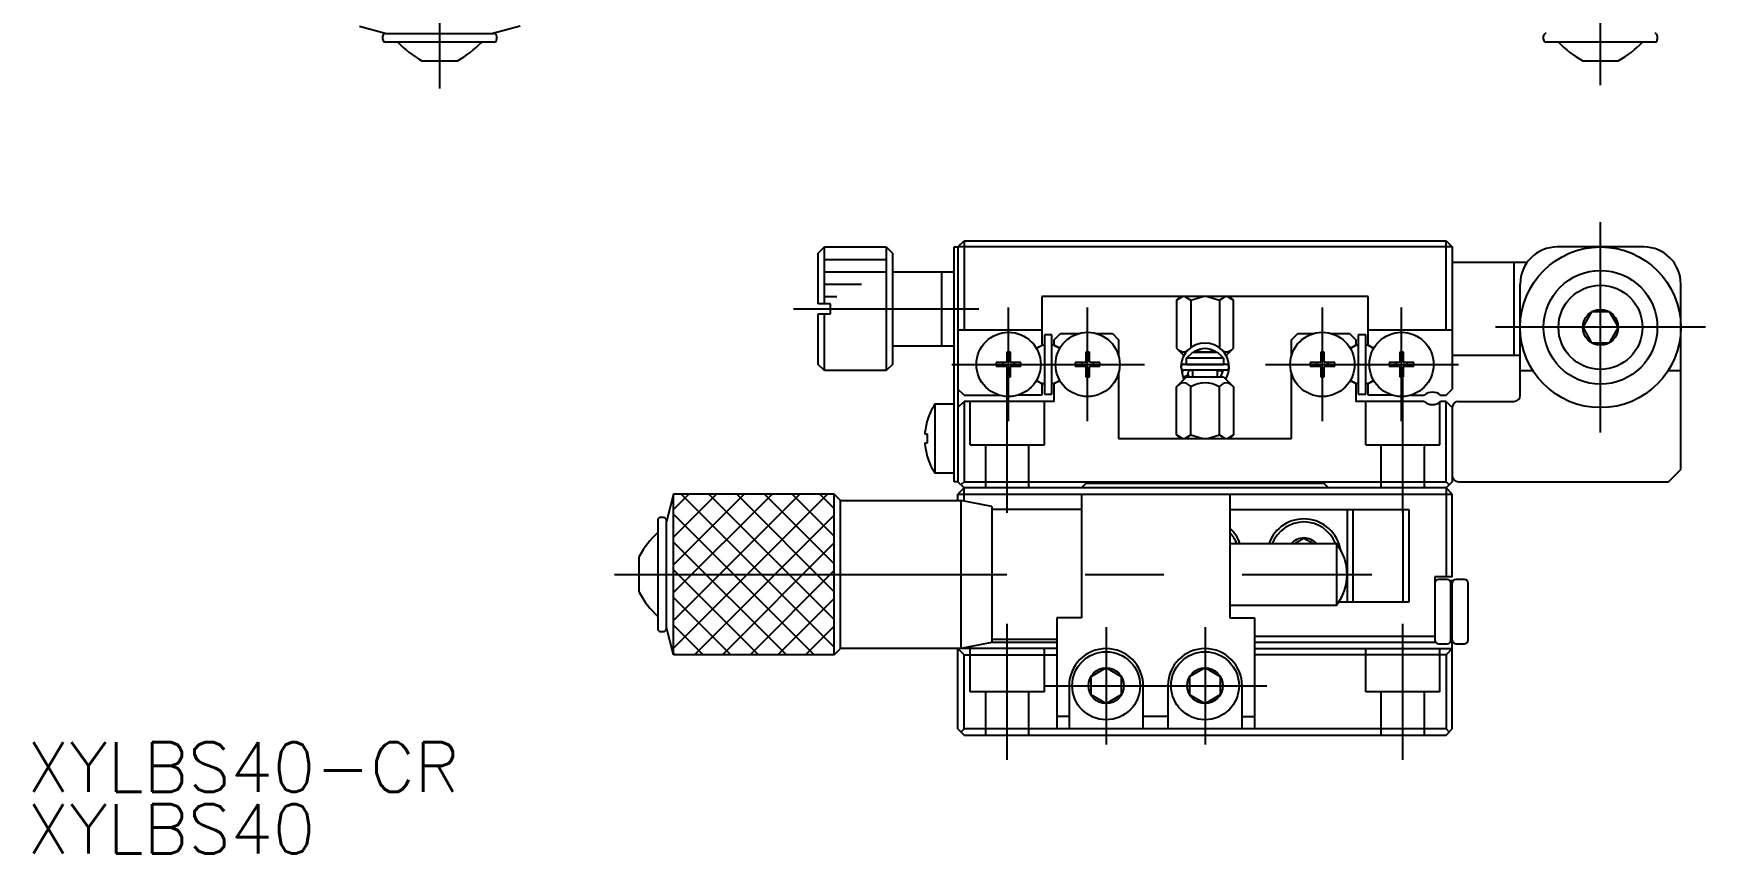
# Model space of a CAD drawing. Extents: x -2 to 285, y 0 to 196.
# Drawn here: x 0.5 to 135.8, y 0 to 66.4 of the extents above; entities that cross this region are included whole.
import ezdxf

# ---------------------------------------------------------------- set-up
doc = ezdxf.new("R2010")
doc.units = 0
doc.linetypes.add('CENTER', pattern=[50.8, 31.75, -6.35, 6.35, -6.35])
doc.linetypes.add('DASHED', pattern=[19.05, 12.7, -6.35])
doc.layers.get('0').update_dxf_attribs({"linetype": 'CONTINUOUS'})
doc.layers.add('CENTER', color=1, linetype='CENTER')
doc.styles.get("Standard").update_dxf_attribs({"font": 'txt.shx', "height": 3, "bigfont": 'bigfont.shx'})

# ---------------------------------------------------------------- blocks, each defined once
blk = doc.blocks.new('*U5')
at = {"color": 7, "linetype": 'CONTINUOUS'}
blk.add_text('XYLBS40-CR', height=4, dxfattribs=at).set_placement((0, 5))
blk = doc.blocks.new('*U6')
at = {"color": 7, "linetype": 'CONTINUOUS'}
blk.add_text('XYLBS40', height=4, dxfattribs=at).set_placement((0, 0))

msp = doc.modelspace()

# ---------------------------------------------------------------- linework, layer by layer
at = {"color": 7, "linetype": 'CONTINUOUS'}
for p, q in [((26.89, 66.95), (29.09, 66.36)), ((28.99, 66.36), (37.79, 66.36)), ((39.89, 66.95), (37.69, 66.36)), ((28.79, 65.86), (28.79, 66.16)), ((37.79, 65.66), (28.99, 65.66)), ((37.99, 66.16), (37.99, 65.86)), ((122.72, 65.86), (122.72, 66.16)), ((131.72, 65.66), (122.92, 65.66)), ((131.92, 66.16), (131.92, 65.86)), ((31.95, 64.15), (34.84, 64.15)), ((125.88, 64.15), (128.77, 64.15)), ((64.02, 48.58), (64.52, 49.08)), ((64.52, 44.48), (64.52, 49.08)), ((64.52, 49.08), (69.52, 49.08)), ((69.52, 49.08), (69.52, 39.08)), ((69.52, 49.08), (70.02, 48.58)), ((75.02, 30.08), (75.02, 49.08)), ((75.02, 49.08), (75.32, 49.08)), ((75.32, 49.08), (75.82, 49.58)), ((75.32, 49.08), (75.32, 30.08)), ((115.32, 49.08), (75.32, 49.08)), ((75.82, 49.58), (114.82, 49.58)), ((75.82, 49.58), (75.82, 42.38)), ((114.82, 49.58), (115.32, 49.08)), ((114.82, 42.38), (114.82, 49.58)), ((115.32, 49.08), (115.32, 37.58)), ((130.82, 49.08), (123.82, 49.08)), ((64.02, 44.48), (64.02, 48.58)), ((70.02, 48.58), (70.02, 39.58)), ((121.39, 47.83), (115.32, 47.83)), ((120.32, 47.83), (120.32, 40.33)), ((70.02, 47.08), (75.02, 47.08)), ((74.02, 41.08), (74.02, 47.08)), ((120.82, 37.08), (120.82, 46.08)), ((133.82, 31.08), (133.82, 46.08)), ((108.52, 45.08), (82.12, 45.08)), ((82.12, 45.08), (82.12, 41.14)), ((93.31, 45.08), (93.01, 44.78)), ((93.01, 44.78), (93.49, 45.08)), ((93.01, 44.78), (93.01, 40.89)), ((93.69, 45.08), (94.17, 44.78)), ((94.17, 44.78), (95.13, 45.08)), ((94.17, 44.78), (94.17, 40.93)), ((95.52, 45.08), (96.48, 44.78)), ((96.48, 44.78), (96.96, 45.08)), ((96.48, 44.78), (96.48, 40.93)), ((97.15, 45.08), (97.63, 44.78)), ((97.63, 44.78), (97.33, 45.08)), ((97.63, 40.89), (97.63, 44.78)), ((108.52, 41.14), (108.52, 45.08)), ((65.02, 44.48), (64.02, 44.48)), ((64.02, 39.58), (64.02, 43.68)), ((64.02, 43.68), (65.02, 43.68)), ((64.52, 39.08), (64.52, 43.68)), ((65.02, 43.68), (65.02, 44.48)), ((126.6, 43.83), (125.88, 42.58)), ((128.04, 43.83), (126.6, 43.83)), ((128.77, 42.58), (128.04, 43.83)), ((75.32, 42.38), (82.12, 42.38)), ((82.32, 41.98), (82.32, 37.18)), ((82.92, 41.98), (82.32, 41.98)), ((82.92, 37.18), (82.92, 41.98)), ((83.12, 41.58), (83.62, 42.08)), ((83.62, 42.08), (85.11, 42.08)), ((86.54, 42.08), (87.82, 42.08)), ((87.82, 42.08), (88.32, 41.58)), ((102.32, 41.58), (102.82, 42.08)), ((102.82, 42.08), (104.11, 42.08)), ((105.54, 42.08), (107.02, 42.08)), ((107.02, 42.08), (107.52, 41.58)), ((107.72, 41.98), (107.72, 37.18)), ((108.32, 41.98), (107.72, 41.98)), ((108.32, 37.18), (108.32, 41.98)), ((108.52, 42.38), (115.32, 42.38)), ((125.88, 42.58), (126.6, 41.33)), ((128.04, 41.33), (128.77, 42.58)), ((70.02, 41.08), (75.02, 41.08)), ((82.12, 41.14), (81.86, 40.98)), ((83.12, 41.13), (83.12, 41.58)), ((83.49, 40.92), (83.12, 41.13)), ((88.32, 41.58), (88.32, 40.3)), ((93.01, 40.89), (93.61, 40.29)), ((97.03, 40.29), (97.63, 40.89)), ((102.32, 40.3), (102.32, 41.58)), ((107.52, 41.13), (107.23, 40.96)), ((107.52, 41.58), (107.52, 41.13)), ((108.78, 40.98), (108.52, 41.14)), ((126.6, 41.33), (128.04, 41.33)), ((64.52, 39.08), (64.02, 39.58)), ((70.02, 39.58), (69.52, 39.08)), ((78.42, 39.73), (78.42, 39.44)), ((79.22, 39.73), (78.42, 39.73)), ((78.42, 39.44), (79.22, 39.44)), ((78.95, 39.73), (78.95, 39.44)), ((79.57, 40.58), (79.28, 40.58)), ((79.28, 40.58), (79.28, 39.79)), ((79.57, 40.05), (79.28, 40.05)), ((79.28, 39.38), (79.28, 38.58)), ((79.57, 39.79), (79.57, 40.58)), ((79.57, 38.58), (79.57, 39.38)), ((80.42, 39.73), (79.63, 39.73)), ((79.63, 39.44), (80.42, 39.44)), ((79.89, 39.44), (79.89, 39.73)), ((80.42, 39.44), (80.42, 39.73)), ((84.82, 39.73), (84.82, 39.44)), ((85.62, 39.73), (84.82, 39.73)), ((84.82, 39.44), (85.62, 39.44)), ((85.35, 39.73), (85.35, 39.44)), ((85.97, 40.58), (85.68, 40.58)), ((85.68, 40.58), (85.68, 39.79)), ((85.97, 40.05), (85.68, 40.05)), ((85.68, 39.38), (85.68, 38.58)), ((85.97, 39.79), (85.97, 40.58)), ((85.97, 38.58), (85.97, 39.38)), ((86.82, 39.73), (86.03, 39.73)), ((86.03, 39.44), (86.82, 39.44)), ((86.29, 39.44), (86.29, 39.73)), ((86.82, 39.44), (86.82, 39.73)), ((93.38, 39.32), (93.48, 38.81)), ((97.05, 39.58), (93.6, 39.58)), ((93.82, 40.08), (94.32, 40.58)), ((93.82, 39.58), (93.82, 40.08)), ((96.82, 40.08), (93.82, 40.08)), ((93.82, 39.58), (96.82, 39.58)), ((94.32, 40.58), (96.32, 40.58)), ((96.32, 40.58), (96.82, 40.08)), ((96.82, 40.08), (96.82, 39.58)), ((103.82, 39.73), (103.82, 39.44)), ((104.62, 39.73), (103.82, 39.73)), ((103.82, 39.44), (104.62, 39.44)), ((104.35, 39.73), (104.35, 39.44)), ((104.97, 40.58), (104.68, 40.58)), ((104.68, 40.58), (104.68, 39.79)), ((104.97, 40.05), (104.68, 40.05)), ((104.68, 39.38), (104.68, 38.58)), ((104.97, 39.79), (104.97, 40.58)), ((104.97, 38.58), (104.97, 39.38)), ((105.82, 39.73), (105.03, 39.73)), ((105.03, 39.44), (105.82, 39.44)), ((105.29, 39.44), (105.29, 39.73)), ((105.82, 39.44), (105.82, 39.73)), ((110.22, 39.73), (110.22, 39.44)), ((111.02, 39.73), (110.22, 39.73)), ((110.22, 39.44), (111.02, 39.44)), ((110.75, 39.73), (110.75, 39.44)), ((111.37, 40.58), (111.08, 40.58)), ((111.08, 40.58), (111.08, 39.79)), ((111.37, 40.05), (111.08, 40.05)), ((111.08, 39.38), (111.08, 38.58)), ((111.37, 39.79), (111.37, 40.58)), ((111.37, 38.58), (111.37, 39.38)), ((112.22, 39.73), (111.43, 39.73)), ((111.43, 39.44), (112.22, 39.44)), ((111.69, 39.44), (111.69, 39.73)), ((112.22, 39.44), (112.22, 39.73)), ((115.32, 40.33), (120.82, 40.33)), ((69.52, 39.08), (64.52, 39.08)), ((79.28, 39.11), (79.57, 39.11)), ((79.28, 38.58), (79.57, 38.58)), ((81.86, 38.18), (82.12, 38.03)), ((82.12, 38.03), (82.12, 37.08)), ((83.12, 38.03), (83.35, 38.16)), ((83.12, 36.58), (83.12, 38.03)), ((85.68, 39.11), (85.97, 39.11)), ((85.68, 38.58), (85.97, 38.58)), ((88.32, 38.87), (88.32, 33.58)), ((93.01, 37.77), (93.82, 38.58)), ((93.49, 39), (93.48, 38.96)), ((93.48, 38.96), (93.48, 38.93)), ((93.48, 38.93), (93.48, 38.89)), ((93.48, 38.89), (93.48, 38.85)), ((93.48, 38.85), (93.48, 38.82)), ((93.48, 38.82), (93.48, 38.78)), ((93.48, 38.78), (93.49, 38.75)), ((93.5, 39.03), (93.49, 39)), ((93.49, 38.75), (93.49, 38.71)), ((93.49, 38.71), (93.5, 38.68)), ((93.51, 39.07), (93.5, 39.03)), ((93.5, 38.68), (93.52, 38.61)), ((93.52, 39.1), (93.51, 39.07)), ((93.53, 39.13), (93.52, 39.1)), ((93.52, 38.61), (93.54, 38.58)), ((93.53, 39.14), (93.53, 39.13)), ((93.54, 38.58), (93.54, 38.58)), ((93.54, 38.58), (93.54, 38.58)), ((93.54, 38.58), (93.54, 38.57)), ((93.63, 38.39), (93.54, 38.58)), ((93.54, 38.57), (93.55, 38.57)), ((93.55, 38.57), (93.56, 38.58)), ((93.55, 38.57), (93.55, 38.57)), ((93.56, 38.58), (93.57, 38.58)), ((93.57, 38.58), (93.58, 38.58)), ((93.58, 38.58), (93.59, 38.58)), ((93.59, 38.58), (93.61, 38.59)), ((93.6, 39.13), (97.05, 39.13)), ((93.61, 38.59), (93.62, 38.59)), ((93.62, 38.59), (93.64, 38.59)), ((93.64, 38.59), (93.67, 38.61)), ((93.67, 38.61), (93.7, 38.62)), ((93.7, 38.62), (93.74, 38.63)), ((93.74, 38.63), (93.77, 38.65)), ((93.77, 38.65), (93.81, 38.66)), ((93.81, 38.66), (93.84, 38.68)), ((93.82, 38.58), (96.82, 38.58)), ((93.84, 38.68), (93.87, 38.7)), ((93.87, 38.7), (93.88, 38.7)), ((93.88, 38.7), (93.89, 38.71)), ((93.89, 38.71), (93.9, 38.71)), ((93.9, 38.71), (93.91, 38.72)), ((93.91, 38.72), (93.92, 38.73)), ((93.92, 38.73), (93.93, 38.73)), ((93.93, 38.73), (93.93, 38.74)), ((93.93, 38.74), (93.94, 38.74)), ((93.94, 38.74), (93.94, 38.75)), ((93.94, 38.75), (93.95, 38.75)), ((93.95, 38.75), (93.95, 38.76)), ((94.04, 38.58), (93.95, 38.76)), ((94.32, 39.08), (94.04, 39.08)), ((94.32, 38.58), (94.32, 39.13)), ((96.32, 38.58), (96.32, 39.13)), ((96.32, 39.08), (96.6, 39.08)), ((96.61, 38.58), (96.81, 39.13)), ((96.82, 38.58), (97.63, 37.77)), ((102.32, 33.58), (102.32, 38.87)), ((104.68, 39.11), (104.97, 39.11)), ((104.68, 38.58), (104.97, 38.58)), ((107.3, 38.16), (107.52, 38.03)), ((107.52, 38.03), (107.52, 36.58)), ((108.52, 38.03), (108.78, 38.18)), ((108.52, 37.08), (108.52, 38.03)), ((111.08, 39.11), (111.37, 39.11)), ((111.08, 38.58), (111.37, 38.58)), ((120.82, 39.08), (121.85, 39.08)), ((132.8, 39.08), (133.82, 39.08)), ((75.82, 37.08), (75.32, 37.58)), ((75.32, 36.08), (75.82, 36.58)), ((75.82, 37.08), (78.71, 37.08)), ((83.12, 36.58), (75.82, 36.58)), ((75.82, 36.58), (75.82, 30.08)), ((82.12, 37.08), (80.14, 37.08)), ((82.32, 37.18), (82.92, 37.18)), ((93.01, 33.88), (93.01, 37.77)), ((94.17, 33.88), (94.17, 37.77)), ((96.48, 33.88), (96.48, 37.77)), ((97.63, 37.77), (97.63, 33.88)), ((113.06, 36.58), (107.52, 36.58)), ((107.72, 37.18), (108.32, 37.18)), ((110.51, 37.08), (108.52, 37.08)), ((111.94, 37.08), (113.06, 37.08)), ((114.38, 37.08), (114.82, 37.08)), ((114.82, 36.58), (114.38, 36.58)), ((114.82, 37.08), (115.32, 37.58)), ((114.82, 36.58), (115.32, 36.08)), ((114.82, 30.08), (114.82, 36.58)), ((115.82, 36.58), (120.32, 36.58)), ((73.48, 30.78), (73.48, 36.38)), ((73.48, 36.38), (75.02, 36.38)), ((115.32, 36.08), (115.32, 30.08)), ((72.85, 33.93), (72.65, 33.93)), ((72.85, 35.08), (72.85, 35.04)), ((72.85, 33.23), (72.85, 33.93)), ((93.31, 33.58), (93.01, 33.88)), ((93.01, 33.88), (93.49, 33.58)), ((93.69, 33.58), (94.17, 33.88)), ((94.17, 33.88), (95.13, 33.58)), ((95.52, 33.58), (96.48, 33.88)), ((96.48, 33.88), (96.96, 33.58)), ((97.15, 33.58), (97.63, 33.88)), ((97.63, 33.88), (97.33, 33.58)), ((72.65, 33.23), (72.85, 33.23)), ((88.32, 33.58), (102.32, 33.58)), ((72.85, 32.08), (72.85, 32.13)), ((75.02, 30.78), (73.48, 30.78)), ((75.32, 30.08), (75.02, 30.08)), ((75.32, 30.08), (75.82, 29.58)), ((75.82, 30.08), (75.57, 29.83)), ((75.82, 30.08), (114.82, 30.08)), ((85.67, 29.93), (85.32, 29.58)), ((104.97, 29.93), (85.67, 29.93)), ((105.32, 29.58), (104.97, 29.93)), ((115.32, 30.08), (114.82, 29.58)), ((114.82, 30.08), (115.07, 29.83)), ((115.82, 30.08), (132.82, 30.08)), ((132.82, 30.08), (133.82, 31.08)), ((52.32, 29.08), (51.73, 26.88)), ((65.32, 29.08), (52.32, 29.08)), ((52.32, 16.08), (52.32, 29.08)), ((65.82, 28.58), (65.32, 29.08)), ((65.32, 16.08), (65.32, 29.08)), ((65.82, 16.58), (65.82, 28.58)), ((65.82, 28.58), (75.57, 28.58)), ((75.82, 29.58), (75.32, 29.08)), ((75.32, 28.58), (75.32, 29.08)), ((75.32, 29.08), (115.32, 29.08)), ((78.07, 28.08), (75.57, 28.58)), ((75.57, 28.58), (75.57, 16.58)), ((114.82, 29.58), (75.82, 29.58)), ((75.82, 28.53), (75.82, 29.58)), ((85.32, 29.08), (85.32, 19.08)), ((97.32, 29.08), (97.32, 19.08)), ((115.32, 29.08), (114.82, 29.58)), ((114.82, 29.58), (114.82, 22.38)), ((115.32, 22.38), (115.32, 29.08)), ((51.53, 27.18), (51.23, 27.18)), ((78.07, 28.08), (78.07, 17.08)), ((85.32, 27.83), (78.07, 27.83)), ((97.32, 27.83), (111.82, 27.83)), ((106.82, 27.83), (106.82, 20.33)), ((107.32, 20.33), (107.32, 27.83)), ((111.32, 27.83), (111.32, 20.33)), ((111.82, 27.83), (111.82, 20.33)), ((51.03, 26.98), (51.03, 18.18)), ((51.73, 18.18), (51.73, 26.98)), ((97.32, 25.08), (105.95, 25.08)), ((102.55, 25.08), (103.32, 25.53)), ((103.32, 25.53), (104.09, 25.08)), ((105.95, 25.08), (105.95, 20.08)), ((49.52, 21.14), (49.52, 24.03)), ((115.32, 22.38), (113.92, 22.38)), ((113.92, 22.38), (113.92, 17.08)), ((114, 22.08), (113.92, 22.08)), ((114.92, 22.18), (114.22, 22.18)), ((115.32, 22.08), (115.15, 22.08)), ((115.22, 17.28), (115.22, 21.88)), ((115.32, 16.58), (115.32, 22.08)), ((116.32, 22.18), (115.62, 22.18)), ((116.62, 17.28), (116.62, 21.88)), ((111.82, 20.33), (106.13, 20.33)), ((115.32, 21.58), (115.22, 21.58)), ((115.32, 21.13), (115.22, 21.13)), ((115.32, 20.96), (115.22, 20.96)), ((85.32, 19.08), (83.32, 19.08)), ((83.32, 19.08), (83.32, 10.08)), ((105.95, 20.08), (97.32, 20.08)), ((97.32, 19.08), (99.32, 19.08)), ((99.32, 19.08), (99.32, 10.08)), ((115.32, 19.58), (115.22, 19.58)), ((51.23, 17.98), (51.53, 17.98)), ((52.32, 16.08), (51.73, 18.28)), ((115.32, 18.16), (115.22, 18.16)), ((115.32, 18.03), (115.22, 18.03)), ((65.82, 16.58), (65.32, 16.08)), ((83.32, 16.58), (65.82, 16.58)), ((75.32, 10.08), (75.32, 16.58)), ((75.82, 16.08), (75.32, 16.58)), ((78.07, 17.08), (75.57, 16.58)), ((83.32, 17.33), (78.07, 17.33)), ((83.32, 17.08), (78.07, 17.08)), ((99.32, 17.58), (113.92, 17.58)), ((113.92, 17.08), (99.32, 17.08)), ((99.32, 16.58), (115.32, 16.58)), ((114.22, 16.98), (114.92, 16.98)), ((115.32, 16.58), (114.82, 16.08)), ((115.32, 10.08), (115.32, 16.58)), ((115.62, 16.98), (116.32, 16.98)), ((65.32, 16.08), (52.32, 16.08)), ((75.82, 10.08), (75.82, 16.08)), ((75.82, 16.08), (83.32, 16.08)), ((87.32, 15.03), (86.07, 14.31)), ((88.57, 14.31), (87.32, 15.03)), ((95.32, 15.03), (94.07, 14.31)), ((96.57, 14.31), (95.32, 15.03)), ((114.82, 16.08), (99.32, 16.08)), ((114.82, 16.08), (114.82, 10.08)), ((84.32, 13.58), (84.32, 10.08)), ((86.07, 14.31), (86.07, 12.86)), ((88.57, 12.86), (88.57, 14.31)), ((90.32, 10.08), (90.32, 13.58)), ((92.32, 13.58), (92.32, 10.08)), ((94.07, 14.31), (94.07, 12.86)), ((96.57, 12.86), (96.57, 14.31)), ((98.32, 10.08), (98.32, 13.58)), ((86.07, 12.86), (87.32, 12.14)), ((87.32, 12.14), (88.57, 12.86)), ((94.07, 12.86), (95.32, 12.14)), ((95.32, 12.14), (96.57, 12.86)), ((84.32, 11.08), (83.32, 11.08)), ((92.32, 11.08), (90.32, 11.08)), ((98.32, 11.08), (99.32, 11.08)), ((75.32, 10.08), (75.82, 9.58)), ((75.82, 10.08), (75.57, 9.83)), ((114.82, 10.08), (75.82, 10.08)), ((75.82, 9.58), (114.82, 9.58)), ((114.82, 9.58), (115.32, 10.08)), ((114.82, 10.08), (115.07, 9.83))]:
    msp.add_line(p, q, dxfattribs=at)
at = {"color": 3, "linetype": 'CONTINUOUS'}
for p, q in [((64.52, 48.08), (69.52, 48.08)), ((64.52, 47.08), (69.52, 47.08)), ((64.52, 46.08), (67.52, 46.08)), ((64.52, 45.08), (65.52, 45.08)), ((52.32, 27.85), (53.55, 29.08)), ((52.32, 25.61), (55.8, 29.08)), ((52.32, 23.36), (58.04, 29.08)), ((52.32, 21.12), (60.29, 29.08)), ((52.32, 18.87), (62.53, 29.08)), ((52.32, 16.63), (64.78, 29.08)), ((65.32, 16.69), (52.93, 29.08)), ((65.32, 18.94), (55.18, 29.08)), ((65.32, 21.18), (57.42, 29.08)), ((65.32, 23.43), (59.67, 29.08)), ((65.32, 25.67), (61.91, 29.08)), ((65.32, 27.92), (64.16, 29.08)), ((63.69, 16.08), (52.32, 27.45)), ((54.02, 16.08), (65.32, 27.39)), ((61.44, 16.08), (52.32, 25.2)), ((56.27, 16.08), (65.32, 25.14)), ((59.19, 16.08), (52.32, 22.96)), ((58.51, 16.08), (65.32, 22.89)), ((56.95, 16.08), (52.32, 20.71)), ((60.76, 16.08), (65.32, 20.65)), ((54.7, 16.08), (52.32, 18.47)), ((63, 16.08), (65.32, 18.4)), ((52.46, 16.08), (52.32, 16.22)), ((65.25, 16.08), (65.32, 16.16))]:
    msp.add_line(p, q, dxfattribs=at)
at = {"color": 3, "linetype": 'DASHED'}
for p, q in [((76.32, 33.08), (76.32, 36.58)), ((82.32, 33.08), (82.32, 36.58)), ((108.32, 33.08), (108.32, 36.58)), ((114.32, 33.08), (114.32, 36.53)), ((76.32, 33.08), (82.32, 33.08)), ((77.57, 29.58), (77.57, 33.08)), ((81.07, 29.58), (81.07, 33.08)), ((108.32, 33.08), (114.32, 33.08)), ((109.57, 29.58), (109.57, 33.08)), ((113.07, 29.58), (113.07, 33.08)), ((76.32, 13.08), (76.32, 16.58)), ((82.32, 13.08), (82.32, 16.58)), ((108.32, 13.08), (108.32, 16.58)), ((114.32, 13.08), (114.32, 16.58)), ((82.32, 13.08), (76.32, 13.08)), ((77.57, 9.58), (77.57, 13.08)), ((81.07, 9.58), (81.07, 13.08)), ((114.32, 13.08), (108.32, 13.08)), ((109.57, 9.58), (109.57, 13.08)), ((113.07, 9.58), (113.07, 13.08))]:
    msp.add_line(p, q, dxfattribs=at)
at = {"color": 7, "linetype": 'CONTINUOUS'}
for centre, radius in [((127.32, 42.58), 6.5), ((127.32, 42.58), 4.6), ((127.32, 42.58), 3.4), ((127.32, 42.58), 1.44), ((79.42, 39.58), 2.6), ((85.82, 39.58), 2.6), ((104.82, 39.58), 2.6), ((111.22, 39.58), 2.6), ((87.32, 13.58), 2.75), ((95.32, 13.58), 2.75), ((87.32, 13.58), 1.44), ((95.32, 13.58), 1.44)]:
    msp.add_circle(centre, radius, dxfattribs=at)
for centre, radius, start, end in [((28.99, 66.16), 0.2, 90, 180), ((37.79, 66.16), 0.2, 0, 90), ((122.92, 66.16), 0.2, 90, 180), ((131.72, 66.16), 0.2, 0, 90), ((28.99, 65.86), 0.2, 180, 270), ((35.71, 71.04), 7.85, 223.2792, 241.3848), ((31.07, 71.04), 7.85, 298.6152, 316.7208), ((37.79, 65.86), 0.2, 270, 0), ((122.92, 65.86), 0.2, 180, 270), ((129.64, 71.04), 7.85, 223.2792, 241.3848), ((125, 71.04), 7.85, 298.6152, 316.7208), ((131.72, 65.86), 0.2, 270, 0), ((123.82, 46.08), 3, 90, 180), ((130.82, 46.08), 3, 0, 90), ((82.74, 39.47), 1.75, 118.6214, 127.0061), ((82.62, 39.58), 1.59, 100.8931, 126.1972), ((82.62, 39.58), 1.59, 53.8028, 79.1069), ((82.51, 39.47), 1.75, 52.9939, 61.3786), ((94.05, 41.92), 1.46, 225.3873, 239.1199), ((93.59, 41.14), 0.554, 238.717, 300.9074), ((95.32, 39.36), 1.95, 0.7771, 179.2567), ((95.32, 39.36), 1.5, 54.7293, 125.2707), ((95.32, 42.9), 2.31, 252.5763, 287.4358), ((97.05, 41.14), 0.554, 239.0616, 301.283), ((96.59, 41.92), 1.46, 300.8801, 314.6114), ((108.14, 39.47), 1.75, 118.6214, 127.0061), ((108.02, 39.58), 1.59, 100.8931, 126.1972), ((108.02, 39.58), 1.59, 53.8028, 79.1069), ((107.91, 39.47), 1.75, 52.9939, 61.3786), ((79.22, 39.79), 0.06, 270, 0), ((79.22, 39.38), 0.06, 360, 90), ((79.63, 39.79), 0.06, 180, 270), ((79.63, 39.38), 0.06, 90, 180), ((85.62, 39.79), 0.06, 270, 0), ((85.62, 39.38), 0.06, 360, 90), ((86.03, 39.79), 0.06, 180, 270), ((86.03, 39.38), 0.06, 90, 180), ((93.6, 39.36), 0.225, 90, 270), ((95.32, 39.36), 1.95, 330.2431, 359.2186), ((97.05, 39.36), 0.225, 270, 90), ((104.62, 39.79), 0.06, 270, 0), ((104.62, 39.38), 0.06, 360, 90), ((105.03, 39.79), 0.06, 180, 270), ((105.03, 39.38), 0.06, 90, 180), ((111.02, 39.79), 0.06, 270, 0), ((111.02, 39.38), 0.06, 360, 90), ((111.43, 39.79), 0.06, 180, 270), ((111.43, 39.38), 0.06, 90, 180), ((82.74, 39.7), 1.75, 232.9939, 241.3786), ((82.62, 39.58), 1.59, 233.8028, 259.1069), ((82.62, 39.58), 1.59, 280.8931, 306.1972), ((82.51, 39.7), 1.75, 298.6214, 307.0061), ((94.05, 36.75), 1.46, 120.8801, 134.6127), ((93.59, 37.53), 0.554, 59.0926, 121.283), ((93.17, 36.8), 1.4, 44.1651, 59.4703), ((94.2, 38.86), 0.271, 89.2271, 203.1859), ((95.32, 35.77), 2.31, 60.0163, 119.9837), ((96.45, 38.86), 0.274, 5.3497, 90.3701), ((97.48, 36.8), 1.4, 120.5297, 135.8349), ((97.05, 37.53), 0.554, 58.717, 120.9074), ((96.59, 36.75), 1.46, 45.3861, 59.1199), ((108.14, 39.7), 1.75, 232.9939, 241.3786), ((108.02, 39.58), 1.59, 233.8028, 259.1069), ((108.02, 39.58), 1.59, 280.8931, 306.1972), ((107.91, 39.7), 1.75, 298.6214, 307.0061), ((96.59, 36.75), 1.46, 44.6127, 44.6139), ((113.72, 36.33), 1, 48.5904, 131.4096), ((113.72, 37.33), 1, 228.5904, 311.4096), ((115.82, 36.08), 0.5, 90, 180), ((120.32, 37.08), 0.5, 270, 0), ((77.62, 33.58), 5, 145.9442, 162.5424), ((77.62, 33.58), 4.99, 162.9961, 175.9761), ((77.62, 33.58), 4.99, 184.0239, 197.0039), ((77.62, 33.58), 5, 197.4576, 214.0558), ((115.82, 30.58), 0.5, 180, 270), ((51.23, 26.98), 0.2, 90, 180), ((51.53, 26.98), 0.2, 0, 90), ((103.32, 24.08), 3, 9.8815, 160.5288), ((56.42, 20.27), 7.85, 133.2792, 151.3848), ((95.32, 24.08), 3, 19.4712, 48.1897), ((95.32, 24.08), 2.75, 21.3237, 43.3417), ((103.32, 24.08), 2.75, 21.3237, 158.6763), ((103.32, 24.08), 1.44, 43.8538, 136.1462), ((102.82, 22.58), 4, 321.3178, 38.6822), ((114.22, 21.88), 0.3, 90, 180), ((114.92, 21.88), 0.3, 360, 90), ((115.62, 21.88), 0.3, 90, 180), ((116.32, 21.88), 0.3, 360, 90), ((56.42, 24.9), 7.85, 208.6152, 226.7208), ((51.23, 18.18), 0.2, 180, 270), ((51.53, 18.18), 0.2, 270, 360), ((87.32, 13.58), 3, 0, 180), ((95.32, 13.58), 3, 0, 180), ((114.22, 17.28), 0.3, 180, 270), ((114.92, 17.28), 0.3, 270, 0), ((115.62, 17.28), 0.3, 180, 270), ((116.32, 17.28), 0.3, 270, 0)]:
    msp.add_arc(centre, radius, start, end, dxfattribs=at)
at = {"layer": 'CENTER', "color": 1, "linetype": 'CENTER'}
for p, q in [((127.32, 62.16), (127.32, 123.45)), ((33.39, 61.9), (33.39, 92.2)), ((127.32, 34.08), (127.32, 51.08)), ((62.02, 44.08), (77.02, 44.08)), ((79.42, 34.98), (79.42, 44.18)), ((85.82, 34.98), (85.82, 44.18)), ((104.82, 34.98), (104.82, 44.18)), ((111.22, 34.98), (111.22, 44.18)), ((135.82, 42.58), (118.82, 42.58)), ((74.82, 39.58), (90.42, 39.58)), ((100.22, 39.58), (115.82, 39.58)), ((79.32, 27.58), (79.32, 38.58)), ((111.32, 27.58), (111.32, 38.58)), ((47.53, 22.58), (108.82, 22.58)), ((79.32, 7.58), (79.32, 18.58)), ((87.32, 18.33), (87.32, 8.83)), ((95.32, 18.33), (95.32, 8.83)), ((111.32, 7.58), (111.32, 18.58)), ((82.32, 13.58), (100.32, 13.58))]:
    msp.add_line(p, q, dxfattribs=at)

# ---------------------------------------------------------------- block references
at = {"color": 7, "linetype": 'CONTINUOUS'}
for name in ['*U5', '*U6']:
    msp.add_blockref(name, (0, 0), dxfattribs=at)

doc.saveas('drawing.dxf')
